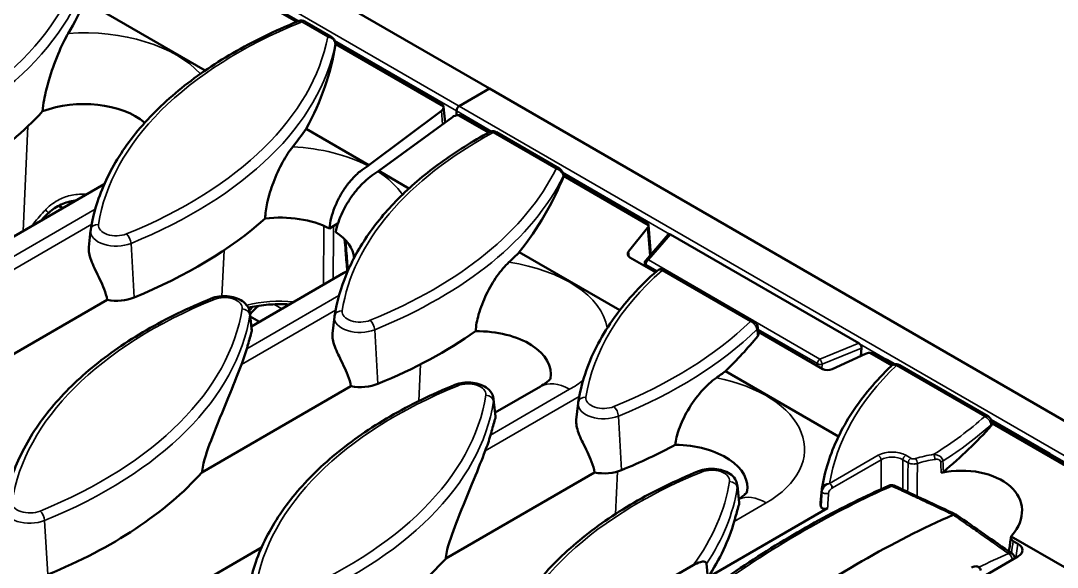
# Model space of a CAD drawing. Header units: millimetres. Extents: x 0 to 4362, y -130 to 2100.
# Drawn here: x 652.7 to 785.9, y 726.7 to 796.9 of the extents above; entities that cross this region are included whole.
import ezdxf

# ---------------------------------------------------------------- set-up
doc = ezdxf.new("R2010")
doc.units = ezdxf.units.MM
doc.header["$LTSCALE"] = 5
doc.layers.add('Sichtbar (ISO)', color=7, linetype='Continuous', lineweight=50)
doc.layers.add('Sichtbar schmal (ISO)', color=7, linetype='Continuous', lineweight=35)

msp = doc.modelspace()

# ---------------------------------------------------------------- linework, layer by layer
at = {"layer": 'Sichtbar (ISO)'}
for p, q in [((712.976, 788.188), (359.423, 992.312)), ((676.436, 790.505), (660.924, 799.461)), ((688.219, 796.766), (682.645, 799.984)), ((688.428, 796.849), (683.289, 799.816)), ((692.592, 794.87), (689.256, 796.796)), ((706.79, 786.248), (693.152, 794.122)), ((693.177, 793.944), (693.169, 794.014)), ((693.178, 793.903), (707.081, 785.876)), ((712.976, 788.188), (709.087, 785.942)), ((709.087, 785.942), (712.976, 788.188)), ((1066.53, 584.064), (712.976, 788.188)), ((707.082, 785.87), (707.265, 783.846)), ((697.494, 778.347), (706.798, 785.346)), ((708.204, 784.534), (698.76, 777.616)), ((708.734, 785.33), (708.734, 784.756)), ((708.734, 784.756), (708.734, 785.33)), ((712.861, 782.539), (708.972, 784.784)), ((713.046, 782.636), (709.617, 784.616)), ((697.494, 778.347), (689.409, 783.015)), ((721.927, 777.933), (713.868, 782.586)), ((697.37, 778.275), (697.494, 778.347)), ((698.76, 777.616), (698.636, 777.544)), ((702.635, 775.379), (698.76, 777.616)), ((733.117, 771.048), (722.469, 777.196)), ((722.494, 777.018), (722.487, 777.089)), ((733.408, 770.676), (722.495, 776.977)), ((651.067, 768.751), (663.485, 775.921)), ((658.16, 772.847), (657.628, 773.154)), ((661.734, 769.986), (661.504, 767.84)), ((692.401, 770.25), (693.521, 770.897)), ((730.856, 767.278), (733.281, 770.296)), ((733.409, 770.666), (733.714, 766.89)), ((733.053, 766.125), (735.938, 769.462)), ((736.239, 769.471), (760.425, 755.507)), ((729.723, 759.739), (716.809, 767.195)), ((734.292, 764.608), (731.022, 766.497)), ((682.381, 757.67), (694.27, 764.534)), ((732.961, 765.377), (732.932, 765.76)), ((746.899, 758.344), (735.555, 764.894)), ((644.721, 750.005), (663.86, 761.055)), ((682.195, 759.41), (682.436, 757.159)), ((683.414, 758.266), (682.245, 758.941)), ((693.049, 758.905), (692.818, 756.759)), ((755.806, 752.188), (747.522, 756.97)), ((761.281, 754.13), (757.01, 752.178)), ((760.782, 754.864), (760.7, 753.864)), ((764.652, 752.637), (761.841, 754.26)), ((764.826, 752.741), (762.485, 754.092)), ((763.994, 753.425), (765.062, 752.809)), ((765.048, 752.807), (764.063, 753.375)), ((777.002, 746.135), (765.651, 752.689)), ((757.819, 743.519), (743.284, 751.91)), ((676.035, 738.924), (695.175, 749.974)), ((713.696, 746.589), (719.524, 749.954)), ((713.509, 748.329), (713.751, 746.078)), ((724.363, 747.824), (724.133, 745.678)), ((777.44, 745.662), (784.995, 741.3)), ((784.909, 741.34), (777.447, 745.648)), ((792.067, 737.013), (777.53, 745.406)), ((777.555, 745.229), (777.547, 745.304)), ((791.893, 736.91), (777.556, 745.187)), ((707.35, 727.843), (726.49, 738.893)), ((744.824, 737.248), (745.066, 734.997)), ((755.678, 736.743), (755.496, 735.045)), ((741.023, 725.421), (756.424, 734.312)), ((787.152, 726.583), (780.019, 730.701)), ((780.255, 730.105), (780.877, 729.747)), ((671.27, 722.094), (683.688, 729.264)), ((780.877, 728.12), (776.218, 725.43)), ((732.313, 723.056), (739.136, 726.995))]:
    msp.add_line(p, q, dxfattribs=at)
msp.add_arc((733.431, 765.798), 0.5, 139.15741, 184.29153, dxfattribs=at)
for centre, major_axis, ratio, start_param, end_param in [((599.381, 807.353), (63.043, 0), 0.5773503, 5.945087, 6.0646036), ((630.136, 792.908), (63.086, 9.138), 0.6520342, 5.8275977, 6.0871537), ((660.853, 780.723), (9.5, 0), 0.5773503, 0.5994085, 2.1622743), ((706.08, 785.84), (1.003, 0), 0.575771, 0.0618125, 0.7840286), ((706.088, 785.753), (0.991, 0.136), 0.6559375, 5.4168842, 6.2627253), ((709.087, 785.534), (-0.25, -0.433), 0.5773503, 3.9269908, 5.4977871), ((709.087, 785.534), (0.25, 0.433), 0.5773503, 0.7853982, 2.3561945), ((599.381, 802.454), (-63.568, 0), 0.5773503, 2.1848933, 2.6544833), ((708.911, 784.124), (0.996, 0.135), 0.6498987, 1.4212537, 2.2670948), ((708.911, 784.206), (1, 0), 0.5789338, 0.7867677, 1.5089838), ((630.696, 796.272), (63.043, 0), 0.5773503, 5.841854, 5.9103823), ((661.451, 782.827), (62.979, 9.122), 0.6520342, 5.683845, 5.9218739), ((630.696, 791.373), (-63.568, 0), 0.5773503, 2.1848933, 2.5696819), ((686.106, 766.142), (9.5, 0), 0.5773503, 0.8465666, 1.7784158), ((732.408, 770.64), (1.002, 0), 0.5761372, 0.0615695, 0.7837856), ((732.415, 770.553), (0.992, 0.136), 0.65517, 5.6770356, 6.2617141), ((686.106, 766.142), (9.5, 0), 0.5773503, 0.0600704, 0.7242297), ((736.247, 769.056), (-0.27, 0.44), 0.5635385, 5.7945313, 6.4600933), ((662.01, 785.191), (-63.043, 0), 0.5773503, 2.5828256, 2.6244264), ((731.722, 767.02), (0.992, 0.136), 0.65517, 2.535443, 3.8423376), ((665.02, 763.265), (-4, 0), 0.5773503, 1.2765781, 2.1848933), ((662.01, 780.292), (-63.568, 0), 0.5773503, 2.1848933, 2.4556583), ((711.36, 751.562), (9.5, 0), 0.5773503, 6.1702612, 7.8707182), ((-8490.287, 5437.646), (-7393.418, 10913.52), 0.5243743, 3.9549879, 3.9550635), ((692.767, 772.747), (62.873, 9.107), 0.6520342, 5.5453924, 5.665178), ((760.416, 755.102), (0.265, -0.429), 0.5902229, 0.6750083, 1.9936861), ((619.584, 760.696), (63.043, 0), 0.5773503, 6.0631154, 6.1203042), ((761.78, 753.6), (0.995, 0.136), 0.6505352, 1.4208857, 2.0055642), ((761.779, 753.683), (1, 0), 0.5785655, 0.7858838, 1.5080999), ((764.159, 752.041), (-0.15, 1.388), 0.2405103, 0.0454619, 0.4326912), ((764.425, 753.596), (-0.507, -0.021), 0.5916926, 0.5303646, 0.7499196), ((693.325, 774.11), (-63.043, 0), 0.5773503, 2.4562155, 2.4856214), ((756.511, 752.708), (-0.995, -0.136), 0.6505352, 0.6986696, 2.0055642), ((696.335, 752.184), (-4, 0), 0.5773503, 1.2765781, 2.1848933), ((724.083, 762.666), (62.766, 9.092), 0.6520342, 5.4648497, 5.6271091), ((650.899, 749.615), (63.043, 0), 0.5773503, 6.0631154, 6.1203042), ((693.325, 769.211), (-63.568, 0), 0.5773503, 2.1848933, 2.3250712), ((736.614, 736.982), (9.5, 0), 0.5773503, 6.1702612, 7.8287063), ((785.29, 741.549), (-0.521, -0.02), 0.5609323, 0.7280661, 0.9476211), ((784.83, 740.106), (0.035, 1.285), 0.2834134, 5.5241615, 5.9113908), ((727.65, 741.103), (-4, 0), 0.5773503, 1.2765781, 2.1848933), ((772.553, 733.249), (8.812, 1.276), 0.6520342, 5.6407481, 7.9337476), ((619.584, 755.797), (-63.568, 0), 0.5773503, 2.1848933, 2.6638716), ((2922.747, -51772.301), (-33976.243, 53029.92), 0.607003, 5.5167358, 5.5169048), ((758.964, 734.921), (-3.475, 0), 0.5773503, 6.221282, 6.5213985), ((682.213, 738.534), (63.043, 0), 0.5773503, 5.914607, 6.1203042), ((760.807, 615.134), (68.812, 119.187), 0.5773503, 0.6643252, 0.9064807), ((-1162.499, -49339.816), (29043.489, -55833.143), 0.5461557, 2.3343994, 2.3345685), ((779.446, 728.933), (2.015, 0), 0.5729812, 5.5015852, 7.0647854), ((650.899, 744.716), (-63.568, 0), 0.5773503, 2.1848933, 2.6638716)]:
    msp.add_ellipse(centre, major_axis=major_axis, ratio=ratio, start_param=start_param, end_param=end_param, dxfattribs=at)
for points, knots in [([(630.431, 781.153), (630.769, 783.305), (631.43, 785.434), (633.367, 789.576), (634.643, 791.589), (637.759, 795.441), (639.6, 797.28), (643.788, 800.738), (646.134, 802.356), (651.263, 805.329), (654.046, 806.683), (657.005, 807.888)], [5.58828531, 5.58828531, 5.58828531, 5.58828531, 5.76152555, 5.76152555, 5.9347658, 5.9347658, 6.10800604, 6.10800604, 6.28124629, 6.28124629, 6.45448653, 6.45448653, 6.45448653, 6.45448653]), ([(661.745, 770.072), (662.084, 772.224), (662.745, 774.353), (664.682, 778.495), (665.958, 780.508), (669.074, 784.36), (670.915, 786.199), (675.102, 789.657), (677.449, 791.275), (682.578, 794.248), (685.361, 795.602), (688.32, 796.807)], [5.58828531, 5.58828531, 5.58828531, 5.58828531, 5.76152555, 5.76152555, 5.9347658, 5.9347658, 6.10800604, 6.10800604, 6.28124629, 6.28124629, 6.45448653, 6.45448653, 6.45448653, 6.45448653]), ([(688.32, 796.807), (688.332, 796.812), (688.344, 796.817), (688.368, 796.826), (688.38, 796.831), (688.404, 796.84), (688.416, 796.844), (688.44, 796.853), (688.452, 796.858), (688.476, 796.867), (688.489, 796.871), (688.501, 796.875)], [0.171301222, 0.171301222, 0.171301222, 0.171301222, 0.18523411, 0.18523411, 0.199166999, 0.199166999, 0.213099887, 0.213099887, 0.227032775, 0.227032775, 0.240965663, 0.240965663, 0.240965663, 0.240965663]), ([(689.256, 796.796), (689.224, 796.814), (689.19, 796.832), (689.114, 796.864), (689.073, 796.879), (688.981, 796.904), (688.932, 796.914), (688.823, 796.925), (688.763, 796.926), (688.636, 796.913), (688.568, 796.899), (688.501, 796.875)], [0, 0, 0, 0, 0.002807933, 0.002807933, 0.005615866, 0.005615866, 0.0084238, 0.0084238, 0.011231733, 0.011231733, 0.014039666, 0.014039666, 0.014039666, 0.014039666]), ([(658.855, 795.28), (658.424, 794.572), (657.98, 793.653), (657.099, 791.509), (656.689, 790.335), (656.111, 788.394), (655.891, 787.54), (655.65, 786.258), (655.579, 785.754), (655.555, 785.276)], [-1.006934, -1.006934, -1.006934, -1.006934, -0.7077616, -0.7077616, -0.3937646, -0.3937646, -0.1524802, -0.1524802, 0, 0, 0, 0]), ([(693.169, 794.014), (693.158, 794.117), (693.134, 794.203), (693.075, 794.354), (693.039, 794.42), (692.964, 794.536), (692.925, 794.587), (692.842, 794.679), (692.799, 794.72), (692.706, 794.796), (692.657, 794.831), (692.599, 794.866), (692.596, 794.868), (692.592, 794.87)], [0, 0, 0, 0, 0.006259772, 0.006259772, 0.012974918, 0.012974918, 0.019690063, 0.019690063, 0.026405209, 0.026405209, 0.033120355, 0.033120355, 0.033575729, 0.033575729, 0.033575729, 0.033575729]), ([(693.06, 758.991), (693.345, 760.804), (693.859, 762.601), (695.328, 766.12), (696.282, 767.842), (698.604, 771.174), (699.971, 772.785), (703.085, 775.865), (704.832, 777.334), (708.667, 780.104), (710.755, 781.405), (712.992, 782.61)], [5.58828531, 5.58828531, 5.58828531, 5.58828531, 5.73423981, 5.73423981, 5.8801943, 5.8801943, 6.0261488, 6.0261488, 6.1721033, 6.1721033, 6.3180578, 6.3180578, 6.3180578, 6.3180578]), ([(713.868, 782.586), (713.832, 782.607), (713.792, 782.627), (713.703, 782.663), (713.654, 782.679), (713.546, 782.703), (713.486, 782.712), (713.356, 782.714), (713.285, 782.708), (713.138, 782.675), (713.063, 782.648), (712.992, 782.61)], [0, 0, 0, 0, 0.003055129, 0.003055129, 0.006110258, 0.006110258, 0.009165388, 0.009165388, 0.012220517, 0.012220517, 0.015275646, 0.015275646, 0.015275646, 0.015275646]), ([(687.698, 780.725), (687.261, 780.191), (686.818, 779.511), (685.97, 777.95), (685.566, 777.072), (684.899, 775.311), (684.619, 774.421), (684.273, 772.848), (684.172, 772.162), (684.148, 771.509)], [-1.0965655, -1.0965655, -1.0965655, -1.0965655, -0.7906032, -0.7906032, -0.486598, -0.486598, -0.2130994, -0.2130994, 0, 0, 0, 0]), ([(692.401, 770.25), (692.452, 770.694), (692.538, 771.15), (692.753, 772), (692.902, 772.472), (693.266, 773.402), (693.481, 773.861), (693.919, 774.676), (694.182, 775.107), (694.754, 775.919), (695.063, 776.3), (695.655, 776.946), (695.993, 777.271), (696.686, 777.841), (697.043, 778.086), (697.37, 778.275)], [2.36568716, 2.36568716, 2.36568716, 2.36568716, 2.50131306, 2.50131306, 2.64008195, 2.64008195, 2.77885085, 2.77885085, 2.91768612, 2.91768612, 3.05652139, 3.05652139, 3.1955721, 3.1955721, 3.33462281, 3.33462281, 3.33462281, 3.33462281]), ([(722.487, 777.089), (722.477, 777.183), (722.455, 777.264), (722.402, 777.407), (722.371, 777.47), (722.302, 777.584), (722.264, 777.637), (722.182, 777.733), (722.138, 777.777), (722.041, 777.86), (721.987, 777.898), (721.927, 777.933)], [0, 0, 0, 0, 0.006300969, 0.006300969, 0.012601939, 0.012601939, 0.018902908, 0.018902908, 0.025203877, 0.025203877, 0.031504847, 0.031504847, 0.031504847, 0.031504847]), ([(698.636, 777.544), (698.308, 777.355), (697.949, 777.112), (697.241, 776.551), (696.892, 776.232), (696.274, 775.601), (695.947, 775.231), (695.334, 774.443), (695.046, 774.025), (694.56, 773.238), (694.316, 772.796), (693.89, 771.901), (693.707, 771.448), (693.43, 770.635), (693.309, 770.2), (693.222, 769.776)], [1.11264961, 1.11264961, 1.11264961, 1.11264961, 1.25170032, 1.25170032, 1.39075103, 1.39075103, 1.5295863, 1.5295863, 1.66842157, 1.66842157, 1.80719047, 1.80719047, 1.94595936, 1.94595936, 2.08158526, 2.08158526, 2.08158526, 2.08158526]), ([(722.494, 777.018), (722.494, 777.017), (722.494, 777.017), (722.496, 777.003), (722.496, 776.99), (722.495, 776.977)], [0.0580996177, 0.0580996177, 0.0580996177, 0.0580996177, 0.058272787, 0.058272787, 0.0652216787, 0.0652216787, 0.0652216787, 0.0652216787]), ([(659.875, 773.837), (659.835, 773.832), (659.794, 773.827), (659.43, 773.779), (659.115, 773.714), (658.503, 773.54), (658.208, 773.432), (657.641, 773.171), (657.368, 773.017), (656.848, 772.667), (656.602, 772.471), (656.373, 772.257)], [0.10974181, 0.10974181, 0.10974181, 0.10974181, 0.12521613, 0.12521613, 0.25043226, 0.25043226, 0.37564839, 0.37564839, 0.50086452, 0.50086452, 0.62608065, 0.62608065, 0.62608065, 0.62608065]), ([(656.373, 772.257), (656.144, 772.043), (655.917, 771.822), (655.568, 771.468), (655.443, 771.338), (655.319, 771.207)], [1.215021696, 1.215021696, 1.215021696, 1.215021696, 1.277849631, 1.277849631, 1.313415744, 1.313415744, 1.313415744, 1.313415744]), ([(661.734, 769.986), (661.735, 769.992), (661.735, 769.998), (661.737, 770.009), (661.737, 770.015), (661.739, 770.026), (661.74, 770.032), (661.741, 770.044), (661.742, 770.049), (661.744, 770.061), (661.744, 770.067), (661.745, 770.072)], [5.559690499, 5.559690499, 5.559690499, 5.559690499, 5.565409461, 5.565409461, 5.571128423, 5.571128423, 5.576847385, 5.576847385, 5.582566347, 5.582566347, 5.588285309, 5.588285309, 5.588285309, 5.588285309]), ([(694.363, 768.855), (694.405, 768.354), (694.446, 767.853), (694.55, 766.583), (694.612, 765.813), (694.682, 764.962), (694.688, 764.88), (694.695, 764.798)], [0.29738594, 0.29738594, 0.29738594, 0.29738594, 0.4809687, 0.4809687, 0.76293967, 0.76293967, 0.79293779, 0.79293779, 0.79293779, 0.79293779]), ([(663.86, 761.055), (663.783, 761.514), (663.646, 761.983), (663.155, 763.281), (662.715, 764.114), (662.18, 765.224), (662.023, 765.562), (661.756, 766.229), (661.647, 766.558), (661.521, 767.112), (661.485, 767.385), (661.492, 767.709), (661.497, 767.776), (661.504, 767.84)], [2.82851537, 2.82851537, 2.82851537, 2.82851537, 2.9796104, 2.9796104, 3.24690309, 3.24690309, 3.34987153, 3.34987153, 3.45283997, 3.45283997, 3.54324006, 3.54324006, 3.56691242, 3.56691242, 3.56691242, 3.56691242]), ([(715.465, 765.895), (714.952, 765.421), (714.435, 764.814), (713.447, 763.405), (712.978, 762.608), (712.171, 760.938), (711.826, 760.062), (711.376, 758.459), (711.242, 757.738), (711.201, 757.046)], [-1.0821006, -1.0821006, -1.0821006, -1.0821006, -0.7923876, -0.7923876, -0.5039885, -0.5039885, -0.2268958, -0.2268958, 0, 0, 0, 0]), ([(724.375, 747.91), (724.565, 749.122), (724.858, 750.328), (725.644, 752.711), (726.137, 753.889), (727.315, 756.205), (728.001, 757.344), (729.557, 759.572), (730.427, 760.661), (732.342, 762.78), (733.387, 763.81), (734.514, 764.806)], [5.58828531, 5.58828531, 5.58828531, 5.58828531, 5.6858898, 5.6858898, 5.78349429, 5.78349429, 5.88109878, 5.88109878, 5.97870327, 5.97870327, 6.07630777, 6.07630777, 6.07630777, 6.07630777]), ([(735.555, 764.894), (735.513, 764.917), (735.468, 764.94), (735.364, 764.98), (735.305, 764.997), (735.174, 765.02), (735.1, 765.025), (734.937, 765.013), (734.848, 764.994), (734.675, 764.924), (734.591, 764.873), (734.518, 764.809), (734.516, 764.808), (734.514, 764.806)], [0, 0, 0, 0, 0.003715559, 0.003715559, 0.007431118, 0.007431118, 0.011146677, 0.011146677, 0.014862236, 0.014862236, 0.018486379, 0.018486379, 0.018577795, 0.018577795, 0.018577795, 0.018577795]), ([(650.634, 734.496), (650.972, 736.648), (651.633, 738.777), (653.57, 742.919), (654.846, 744.932), (657.962, 748.784), (659.803, 750.623), (663.991, 754.081), (666.337, 755.699), (671.466, 758.672), (674.249, 760.026), (677.208, 761.231)], [5.58828531, 5.58828531, 5.58828531, 5.58828531, 5.76152555, 5.76152555, 5.9347658, 5.9347658, 6.10800604, 6.10800604, 6.28124629, 6.28124629, 6.45448653, 6.45448653, 6.45448653, 6.45448653]), ([(677.208, 761.231), (677.527, 761.361), (677.869, 761.449), (678.568, 761.548), (678.925, 761.56), (679.628, 761.507), (679.973, 761.444), (680.633, 761.238), (680.946, 761.094), (681.495, 760.719), (681.735, 760.491), (682.051, 759.986), (682.15, 759.734), (682.19, 759.447), (682.193, 759.429), (682.195, 759.41)], [0.1713012, 0.1713012, 0.1713012, 0.1713012, 0.5447081, 0.5447081, 0.9139605, 0.9139605, 1.2818418, 1.2818418, 1.6552499, 1.6552499, 2.0093361, 2.0093361, 2.2758247, 2.2758247, 2.2942911, 2.2942911, 2.2942911, 2.2942911]), ([(681.994, 760.065), (682.164, 760.104), (682.335, 760.14), (683.268, 760.323), (684.06, 760.425), (685.655, 760.528), (686.459, 760.53), (687.253, 760.483)], [0.4088272, 0.4088272, 0.4088272, 0.4088272, 0.45790506, 0.45790506, 0.67415236, 0.67415236, 0.88785428, 0.88785428, 0.88785428, 0.88785428]), ([(683.313, 760.313), (683.274, 760.279), (683.234, 760.246), (682.991, 760.033), (682.787, 759.839), (682.461, 759.502), (682.337, 759.367), (682.214, 759.227)], [0.24265199, 0.24265199, 0.24265199, 0.24265199, 0.26848087, 0.26848087, 0.4027213, 0.4027213, 0.48663915, 0.48663915, 0.48663915, 0.48663915]), ([(693.049, 758.905), (693.049, 758.911), (693.05, 758.917), (693.051, 758.928), (693.052, 758.934), (693.053, 758.945), (693.054, 758.951), (693.056, 758.963), (693.057, 758.968), (693.058, 758.98), (693.059, 758.986), (693.06, 758.991)], [5.559690499, 5.559690499, 5.559690499, 5.559690499, 5.565409461, 5.565409461, 5.571128423, 5.571128423, 5.576847385, 5.576847385, 5.582566347, 5.582566347, 5.588285309, 5.588285309, 5.588285309, 5.588285309]), ([(747.445, 757.534), (747.434, 757.615), (747.415, 757.686), (747.368, 757.815), (747.34, 757.874), (747.276, 757.984), (747.241, 758.035), (747.162, 758.132), (747.119, 758.178), (747.02, 758.265), (746.964, 758.306), (746.899, 758.344)], [0, 0, 0, 0, 0.00596496, 0.00596496, 0.01192992, 0.01192992, 0.01789488, 0.01789488, 0.02385984, 0.02385984, 0.0298248, 0.0298248, 0.0298248, 0.0298248]), ([(682.415, 756.976), (682.278, 756.518), (682.113, 755.923), (681.889, 755.132), (681.842, 754.966), (681.793, 754.794)], [1.09829535, 1.09829535, 1.09829535, 1.09829535, 1.45268918, 1.45268918, 1.54121651, 1.54121651, 1.54121651, 1.54121651]), ([(682.436, 757.159), (682.438, 757.14), (682.439, 757.119), (682.436, 757.06), (682.428, 757.019), (682.415, 756.976)], [3.52470314, 3.52470314, 3.52470314, 3.52470314, 3.543240058, 3.543240058, 3.576592277, 3.576592277, 3.576592277, 3.576592277]), ([(695.175, 749.974), (695.097, 750.433), (694.96, 750.902), (694.47, 752.2), (694.03, 753.033), (693.495, 754.143), (693.338, 754.481), (693.07, 755.148), (692.961, 755.477), (692.836, 756.031), (692.8, 756.304), (692.807, 756.628), (692.811, 756.694), (692.818, 756.759)], [2.82851537, 2.82851537, 2.82851537, 2.82851537, 2.9796104, 2.9796104, 3.24690309, 3.24690309, 3.34987153, 3.34987153, 3.45283997, 3.45283997, 3.54324006, 3.54324006, 3.56691242, 3.56691242, 3.56691242, 3.56691242]), ([(747.554, 756.734), (747.556, 756.721), (747.557, 756.708), (747.558, 756.647), (747.549, 756.599), (747.513, 756.506), (747.486, 756.46), (747.451, 756.416)], [0.056671567, 0.056671567, 0.056671567, 0.056671567, 0.062827419, 0.062827419, 0.084334823, 0.084334823, 0.105828382, 0.105828382, 0.105828382, 0.105828382]), ([(681.107, 752.751), (680.704, 751.71), (680.21, 750.454), (678.997, 747.463), (678.249, 745.693), (677.104, 742.791), (676.562, 741.392), (676.166, 739.765), (676.093, 739.406), (676.045, 739.014), (676.04, 738.969), (676.035, 738.924)], [5.0571531, 5.0571531, 5.0571531, 5.0571531, 5.5983494, 5.5983494, 6.239433, 6.239433, 6.6427143, 6.6427143, 6.7428645, 6.7428645, 6.7559465, 6.7559465, 6.7559465, 6.7559465]), ([(755.69, 736.829), (755.866, 737.949), (756.129, 739.064), (756.827, 741.27), (757.262, 742.361), (758.297, 744.513), (758.897, 745.573), (760.257, 747.652), (761.016, 748.671), (762.687, 750.661), (763.598, 751.633), (764.582, 752.576)], [5.58828531, 5.58828531, 5.58828531, 5.58828531, 5.67848165, 5.67848165, 5.76867799, 5.76867799, 5.85887432, 5.85887432, 5.94907066, 5.94907066, 6.039267, 6.039267, 6.039267, 6.039267]), ([(765.651, 752.689), (765.608, 752.714), (765.559, 752.738), (765.45, 752.779), (765.388, 752.796), (765.25, 752.817), (765.172, 752.821), (765.003, 752.803), (764.911, 752.78), (764.739, 752.702), (764.658, 752.648), (764.587, 752.582), (764.584, 752.579), (764.582, 752.576)], [0, 0, 0, 0, 0.003845859, 0.003845859, 0.007691717, 0.007691717, 0.011537576, 0.011537576, 0.015383435, 0.015383435, 0.019077231, 0.019077231, 0.019229293, 0.019229293, 0.019229293, 0.019229293]), ([(681.948, 723.415), (682.287, 725.567), (682.948, 727.696), (684.885, 731.838), (686.161, 733.851), (689.277, 737.703), (691.118, 739.542), (695.305, 743), (697.652, 744.618), (702.781, 747.591), (705.564, 748.945), (708.523, 750.15)], [5.58828531, 5.58828531, 5.58828531, 5.58828531, 5.76152555, 5.76152555, 5.9347658, 5.9347658, 6.10800604, 6.10800604, 6.28124629, 6.28124629, 6.45448653, 6.45448653, 6.45448653, 6.45448653]), ([(708.523, 750.15), (708.842, 750.28), (709.184, 750.368), (709.883, 750.467), (710.24, 750.479), (710.943, 750.426), (711.288, 750.363), (711.947, 750.157), (712.261, 750.013), (712.81, 749.638), (713.05, 749.41), (713.366, 748.905), (713.465, 748.653), (713.505, 748.366), (713.507, 748.348), (713.509, 748.329)], [0.1713012, 0.1713012, 0.1713012, 0.1713012, 0.5447081, 0.5447081, 0.9139605, 0.9139605, 1.2818418, 1.2818418, 1.6552499, 1.6552499, 2.0093361, 2.0093361, 2.2758247, 2.2758247, 2.2942911, 2.2942911, 2.2942911, 2.2942911]), ([(719.524, 749.954), (719.792, 750.109), (720.02, 750.261), (720.391, 750.538), (720.533, 750.663), (720.737, 750.864), (720.798, 750.94), (720.843, 751.001), (720.849, 751.012), (720.849, 751.012)], [3.14159265, 3.14159265, 3.14159265, 3.14159265, 3.26970359, 3.26970359, 3.39781452, 3.39781452, 3.52592545, 3.52592545, 3.59481353, 3.59481353, 3.59481353, 3.59481353]), ([(742.132, 751.072), (741.478, 750.61), (740.821, 750.002), (739.572, 748.575), (738.98, 747.759), (738.004, 746.108), (737.596, 745.268), (737.074, 743.766), (736.914, 743.105), (736.854, 742.465)], [-1.0989319, -1.0989319, -1.0989319, -1.0989319, -0.7903241, -0.7903241, -0.4837906, -0.4837906, -0.2109114, -0.2109114, 0, 0, 0, 0]), ([(724.363, 747.824), (724.364, 747.83), (724.365, 747.835), (724.366, 747.847), (724.367, 747.853), (724.368, 747.864), (724.369, 747.87), (724.371, 747.882), (724.371, 747.887), (724.373, 747.899), (724.374, 747.905), (724.375, 747.91)], [5.559690499, 5.559690499, 5.559690499, 5.559690499, 5.565409461, 5.565409461, 5.571128423, 5.571128423, 5.576847385, 5.576847385, 5.582566347, 5.582566347, 5.588285309, 5.588285309, 5.588285309, 5.588285309]), ([(713.73, 745.895), (713.592, 745.437), (713.427, 744.842), (713.203, 744.051), (713.157, 743.885), (713.108, 743.713)], [1.09829535, 1.09829535, 1.09829535, 1.09829535, 1.45268918, 1.45268918, 1.54121651, 1.54121651, 1.54121651, 1.54121651]), ([(713.751, 746.078), (713.753, 746.058), (713.754, 746.038), (713.75, 745.979), (713.743, 745.938), (713.73, 745.895)], [3.52470314, 3.52470314, 3.52470314, 3.52470314, 3.543240058, 3.543240058, 3.576592277, 3.576592277, 3.576592277, 3.576592277]), ([(777.547, 745.304), (777.538, 745.384), (777.52, 745.456), (777.476, 745.588), (777.449, 745.648), (777.387, 745.761), (777.352, 745.813), (777.273, 745.914), (777.229, 745.962), (777.128, 746.053), (777.07, 746.096), (777.002, 746.135)], [0, 0, 0, 0, 0.00595225, 0.00595225, 0.0119045, 0.0119045, 0.01785675, 0.01785675, 0.023809, 0.023809, 0.02976125, 0.02976125, 0.02976125, 0.02976125]), ([(726.49, 738.893), (726.412, 739.352), (726.275, 739.821), (725.784, 741.119), (725.345, 741.952), (724.81, 743.062), (724.653, 743.4), (724.385, 744.067), (724.276, 744.396), (724.15, 744.95), (724.115, 745.223), (724.122, 745.547), (724.126, 745.613), (724.133, 745.678)], [2.82851537, 2.82851537, 2.82851537, 2.82851537, 2.9796104, 2.9796104, 3.24690309, 3.24690309, 3.34987153, 3.34987153, 3.45283997, 3.45283997, 3.54324006, 3.54324006, 3.56691242, 3.56691242, 3.56691242, 3.56691242]), ([(777.556, 745.187), (777.555, 745.142), (777.545, 745.096), (777.506, 745.001), (777.475, 744.952), (777.434, 744.905)], [0.065519015, 0.065519015, 0.065519015, 0.065519015, 0.086161881, 0.086161881, 0.109372837, 0.109372837, 0.109372837, 0.109372837]), ([(777.555, 745.229), (777.556, 745.22), (777.557, 745.211), (777.557, 745.197), (777.557, 745.192), (777.556, 745.187)], [0.0578898775, 0.0578898775, 0.0578898775, 0.0578898775, 0.0626009101, 0.0626009101, 0.0652694195, 0.0652694195, 0.0652694195, 0.0652694195]), ([(712.422, 741.67), (712.018, 740.629), (711.525, 739.373), (710.312, 736.382), (709.563, 734.611), (708.419, 731.71), (707.877, 730.311), (707.481, 728.684), (707.408, 728.325), (707.36, 727.933), (707.355, 727.888), (707.35, 727.843)], [5.0571531, 5.0571531, 5.0571531, 5.0571531, 5.5983494, 5.5983494, 6.239433, 6.239433, 6.6427143, 6.6427143, 6.7428645, 6.7428645, 6.7559465, 6.7559465, 6.7559465, 6.7559465]), ([(739.838, 739.069), (740.157, 739.199), (740.499, 739.287), (741.198, 739.386), (741.555, 739.398), (742.257, 739.345), (742.603, 739.282), (743.262, 739.075), (743.576, 738.932), (744.124, 738.557), (744.365, 738.328), (744.681, 737.824), (744.78, 737.572), (744.82, 737.285), (744.822, 737.267), (744.824, 737.248)], [0.1713012, 0.1713012, 0.1713012, 0.1713012, 0.5447081, 0.5447081, 0.9139605, 0.9139605, 1.2818418, 1.2818418, 1.6552499, 1.6552499, 2.0093361, 2.0093361, 2.2758247, 2.2758247, 2.2942911, 2.2942911, 2.2942911, 2.2942911]), ([(713.263, 712.334), (713.601, 714.486), (714.263, 716.615), (716.2, 720.757), (717.475, 722.77), (720.592, 726.622), (722.433, 728.461), (726.62, 731.919), (728.967, 733.537), (734.096, 736.51), (736.878, 737.864), (739.838, 739.069)], [5.58828531, 5.58828531, 5.58828531, 5.58828531, 5.76152555, 5.76152555, 5.9347658, 5.9347658, 6.10800604, 6.10800604, 6.28124629, 6.28124629, 6.45448653, 6.45448653, 6.45448653, 6.45448653]), ([(771.307, 739.004), (771.27, 738.973), (771.226, 738.946), (771.129, 738.902), (771.076, 738.885), (771.021, 738.874)], [0, 0, 0, 0, 0.016938629, 0.016938629, 0.033788262, 0.033788262, 0.033788262, 0.033788262]), ([(764.243, 737.199), (762.758, 736.544), (761.27, 735.847), (758.288, 734.371), (756.795, 733.593), (753.809, 731.955), (752.315, 731.096), (749.33, 729.3), (747.839, 728.362), (744.861, 726.411), (743.375, 725.398), (741.893, 724.347)], [4.59493116, 4.59493116, 4.59493116, 4.59493116, 4.64112975, 4.64112975, 4.68732834, 4.68732834, 4.73352693, 4.73352693, 4.77972552, 4.77972552, 4.82592411, 4.82592411, 4.82592411, 4.82592411]), ([(755.678, 736.743), (755.679, 736.749), (755.679, 736.754), (755.681, 736.766), (755.681, 736.772), (755.683, 736.783), (755.684, 736.789), (755.685, 736.801), (755.686, 736.806), (755.688, 736.818), (755.689, 736.824), (755.69, 736.829)], [5.559690499, 5.559690499, 5.559690499, 5.559690499, 5.565409461, 5.565409461, 5.571128423, 5.571128423, 5.576847385, 5.576847385, 5.582566347, 5.582566347, 5.588285309, 5.588285309, 5.588285309, 5.588285309]), ([(765.05, 737.191), (764.987, 737.22), (764.922, 737.242), (764.795, 737.272), (764.733, 737.28), (764.615, 737.284), (764.559, 737.281), (764.455, 737.266), (764.407, 737.256), (764.319, 737.23), (764.28, 737.215), (764.243, 737.199)], [0.0041459988, 0.0041459988, 0.0041459988, 0.0041459988, 0.0047599412, 0.0047599412, 0.0053738835, 0.0053738835, 0.0059878258, 0.0059878258, 0.0066017682, 0.0066017682, 0.0072157105, 0.0072157105, 0.0072157105, 0.0072157105]), ([(745.01, 735.513), (745.18, 735.619), (745.33, 735.723), (745.645, 735.958), (745.787, 736.083), (745.991, 736.284), (746.052, 736.359), (746.096, 736.42), (746.103, 736.432), (746.103, 736.432)], [3.18035131, 3.18035131, 3.18035131, 3.18035131, 3.26970359, 3.26970359, 3.39781452, 3.39781452, 3.52592545, 3.52592545, 3.59481353, 3.59481353, 3.59481353, 3.59481353]), ([(745.044, 734.814), (744.907, 734.356), (744.742, 733.761), (744.518, 732.97), (744.471, 732.804), (744.422, 732.632)], [1.09829535, 1.09829535, 1.09829535, 1.09829535, 1.45268918, 1.45268918, 1.54121651, 1.54121651, 1.54121651, 1.54121651]), ([(745.066, 734.997), (745.068, 734.977), (745.068, 734.957), (745.065, 734.898), (745.057, 734.857), (745.044, 734.814)], [3.52470314, 3.52470314, 3.52470314, 3.52470314, 3.543240058, 3.543240058, 3.576592277, 3.576592277, 3.576592277, 3.576592277]), ([(756.424, 734.312), (756.377, 734.285), (756.321, 734.264), (756.2, 734.235), (756.136, 734.227), (756.006, 734.227), (755.943, 734.234), (755.824, 734.262), (755.77, 734.283), (755.69, 734.328), (755.662, 734.349), (755.616, 734.396), (755.598, 734.421), (755.587, 734.448)], [0, 0, 0, 0, 0.01985967, 0.01985967, 0.03938982, 0.03938982, 0.05868819, 0.05868819, 0.07798165, 0.07798165, 0.09198088, 0.09198088, 0.1060586, 0.1060586, 0.1060586, 0.1060586]), ([(772.999, 733.459), (772.992, 733.464), (772.985, 733.468), (772.922, 733.505), (772.858, 733.522), (772.716, 733.52), (772.639, 733.502), (772.561, 733.468)], [0.073737507, 0.073737507, 0.073737507, 0.073737507, 0.078075841, 0.078075841, 0.111627103, 0.111627103, 0.145195972, 0.145195972, 0.145195972, 0.145195972]), ([(779.726, 728.764), (779.74, 728.864), (779.753, 728.965), (779.8, 729.314), (779.833, 729.562), (779.9, 730.059), (779.933, 730.308), (779.966, 730.556)], [2.90029873, 2.90029873, 2.90029873, 2.90029873, 2.93715768, 2.93715768, 3.02817389, 3.02817389, 3.1191901, 3.1191901, 3.1191901, 3.1191901]), ([(780.019, 730.701), (779.998, 730.667), (779.983, 730.632), (779.955, 730.521), (779.961, 730.446), (780.014, 730.323), (780.048, 730.274), (780.137, 730.184), (780.192, 730.142), (780.255, 730.105)], [0.02011214, 0.02011214, 0.02011214, 0.02011214, 0.03906903, 0.03906903, 0.07794638, 0.07794638, 0.10497505, 0.10497505, 0.13203068, 0.13203068, 0.13203068, 0.13203068]), ([(780.112, 728.494), (780.178, 728.449), (780.236, 728.396), (780.335, 728.284), (780.375, 728.225), (780.439, 728.108), (780.462, 728.052), (780.49, 727.966), (780.498, 727.935), (780.505, 727.905)], [0.0035593786, 0.0035593786, 0.0035593786, 0.0035593786, 0.0042704998, 0.0042704998, 0.0049816211, 0.0049816211, 0.0056927423, 0.0056927423, 0.0061135544, 0.0061135544, 0.0061135544, 0.0061135544]), ([(739.136, 726.995), (739.429, 727.164), (739.783, 727.33), (740.241, 727.456), (740.438, 727.486), (740.638, 727.45), (740.695, 727.431), (740.767, 727.386), (740.799, 727.356), (740.837, 727.298), (740.853, 727.26), (740.863, 727.212), (740.865, 727.198), (740.866, 727.183)], [0.90369292, 0.90369292, 0.90369292, 0.90369292, 1.02822879, 1.02822879, 1.09980691, 1.09980691, 1.12357448, 1.12357448, 1.14053481, 1.14053481, 1.15433359, 1.15433359, 1.15913025, 1.15913025, 1.15913025, 1.15913025]), ([(776.115, 726.325), (776.099, 726.405), (776.067, 726.49), (775.976, 726.628), (775.924, 726.684), (775.807, 726.772), (775.744, 726.804), (775.61, 726.85), (775.54, 726.86), (775.388, 726.866), (775.31, 726.855), (775.165, 726.82), (775.096, 726.795), (774.988, 726.747), (774.945, 726.725), (774.904, 726.702)], [0.003707667, 0.003707667, 0.003707667, 0.003707667, 0.015271014, 0.015271014, 0.024688735, 0.024688735, 0.034159459, 0.034159459, 0.045561176, 0.045561176, 0.061576169, 0.061576169, 0.079147574, 0.079147574, 0.09156469, 0.09156469, 0.09156469, 0.09156469])]:
    msp.add_open_spline(points, degree=3, knots=knots, dxfattribs=at)
for points, degree in [([(693.178, 793.903), (693.177, 793.888), (693.176, 793.874), (693.174, 793.859)], 3), ([(693.177, 793.944), (693.178, 793.93), (693.178, 793.917), (693.178, 793.903)], 3), ([(722.495, 776.977), (722.494, 776.933), (722.484, 776.888), (722.467, 776.844)], 3), ([(736.125, 769.516), (736.162, 769.508), (736.202, 769.492), (736.239, 769.471)], 3), ([(694.27, 764.534), (694.477, 764.654), (694.661, 764.772), (694.818, 764.883)], 3), ([(760.425, 755.507), (760.463, 755.485), (760.501, 755.456), (760.539, 755.42)], 3), ([(780.106, 730.828), (780.071, 730.787), (780.042, 730.745), (780.019, 730.701)], 3), ([(740.866, 727.183), (740.944, 726.303), (741.023, 725.421)], 2)]:
    msp.add_open_spline(points, degree=degree, dxfattribs=at)
at = {"layer": 'Sichtbar schmal (ISO)'}
for p, q in [((709.087, 785.942), (355.534, 990.066)), ((688.856, 796.756), (692.192, 794.83)), ((693.058, 794.38), (708.734, 785.33)), ((693.166, 793.936), (693.174, 793.859)), ((1062.641, 581.818), (709.087, 785.942)), ((706.798, 785.346), (706.955, 783.619)), ((708.734, 785.33), (713.281, 782.704)), ((653.676, 783.368), (653.049, 769.896)), ((713.468, 782.547), (721.527, 777.894)), ((722.377, 777.453), (736.125, 769.516)), ((722.457, 776.935), (722.467, 776.844)), ((650.478, 765.875), (662.326, 772.715)), ((658.16, 772.847), (657.628, 773.154)), ((661.874, 770.807), (649.792, 763.832)), ((733.281, 770.296), (733.569, 766.722)), ((733.4, 766.187), (736.239, 769.471)), ((667.325, 761.378), (666.917, 768.315)), ((678.867, 767.426), (678.592, 761.537)), ((730.913, 766.572), (730.856, 767.278)), ((755.424, 753.472), (733.4, 766.187)), ((733.077, 765.594), (734.486, 764.781)), ((733.1, 765.297), (733.077, 765.594)), ((735.155, 764.854), (746.499, 758.304)), ((681.793, 754.794), (693.641, 761.634)), ((685.274, 760.499), (686.277, 759.92)), ((686.985, 760.328), (686.672, 760.509)), ((693.188, 759.726), (681.107, 752.751)), ((682.415, 756.976), (682.187, 759.121)), ((683.414, 758.266), (682.245, 758.941)), ((698.64, 750.297), (698.232, 757.234)), ((747.48, 757.278), (755.101, 752.879)), ((760.425, 755.507), (755.424, 753.472)), ((760.539, 755.42), (763.994, 753.425)), ((755.703, 752.798), (760.782, 754.864)), ((704.118, 752.798), (703.898, 748.074)), ((755.101, 752.879), (755.079, 752.607)), ((755.66, 752.272), (755.703, 752.798)), ((764.033, 753.199), (764.063, 753.375)), ((765.251, 752.649), (776.602, 746.096)), ((724.503, 748.645), (712.422, 741.67)), ((713.108, 743.713), (723.274, 749.583)), ((713.73, 745.895), (713.502, 748.04)), ((729.954, 739.216), (729.547, 746.153)), ((762.935, 741.11), (756.678, 737.497)), ((757.031, 736.921), (763.287, 740.534)), ((763.287, 736.772), (763.287, 740.534)), ((766.105, 740.534), (766.763, 740.154)), ((766.105, 740.534), (766.105, 736.696)), ((767.115, 740.73), (766.457, 741.11)), ((784.909, 741.34), (784.857, 741.176)), ((784.995, 741.3), (792.304, 737.081)), ((729.41, 739.03), (729.156, 733.568)), ((745.044, 734.814), (744.817, 736.959)), ((744.422, 732.632), (748.528, 735.002)), ((656.213, 725.802), (655.806, 732.739)), ((780.606, 727.964), (780.877, 729.747))]:
    msp.add_line(p, q, dxfattribs=at)
for centre, major_axis, ratio, start_param, end_param in [((693.03, 778.587), (-61.864, 0), 0.5773503, 5.3264859, 6.1926871), ((599.381, 809.803), (61.864, 0), 0.5773503, 5.3264859, 6.1926871), ((599.381, 809.058), (62.861, 0), 0.5773503, 5.3264859, 6.1926871), ((724.345, 767.506), (-61.864, 0), 0.5773503, 5.3264859, 6.1926871), ((688.697, 795.881), (-0.377, 0.926), 0.4704822, 5.5699441, 6.2831853), ((690.02, 795.614), (2.296, 0), 0.5773503, 2.1026499, 2.1848933), ((688.856, 796.103), (0.4, 0.693), 0.5773503, 0, 0.7853982), ((660.853, 785.622), (-16.848, 0), 0.5773503, 3.6177955, 4.8312216), ((630.696, 798.722), (61.864, 0), 0.5773503, 5.3264859, 6.174011), ((630.696, 797.977), (62.861, 0), 0.5773503, 5.3264859, 6.1716349), ((692.192, 794.177), (0.4, 0.693), 0.5773503, 0, 0.7853982), ((692.374, 793.931), (0.796, 0.084), 0.5649692, 6.1116223, 6.2831853), ((755.659, 756.425), (-61.864, 0), 0.5773503, 5.4628839, 6.1926871), ((713.468, 781.893), (0.4, 0.693), 0.5773503, 0, 0.7853982), ((686.106, 771.041), (-16.848, 0), 0.5773503, 3.9801473, 4.6177602), ((662.01, 787.641), (61.864, 0), 0.5773503, 5.3264859, 6.0067829), ((721.527, 777.24), (0.4, 0.693), 0.5773503, 0, 0.7853982), ((662.01, 786.895), (62.861, 0), 0.5773503, 5.3264859, 6.0051687), ((686.106, 771.041), (16.848, 0), 0.5773503, 0.3731307, 0.7322416), ((721.691, 777.004), (0.796, 0.084), 0.5644445, 5.9454083, 6.2831853), ((660.853, 768.39), (-10.844, 0), 0.5773503, 4.6733555, 4.7211773), ((660.74, 775.889), (-0.01, 2), 0.0071755, 3.831341, 4.0445312), ((655.008, 773.719), (1.365, -1.462), 0.0718392, 5.5092616, 6.2831853), ((665.02, 769.868), (-3.292, 0), 0.5773503, 6.221282, 8.4680786), ((662.733, 769.917), (-0.988, 0.155), 0.8131553, 4.8395089, 6.2831853), ((665.02, 770.614), (-2.296, 0), 0.5773503, 6.1926871, 8.4680786), ((666.343, 768.714), (-0.377, 0.926), 0.4704822, 4.0864142, 5.5699441), ((711.36, 756.461), (16.848, 0), 0.5773503, 0.1039466, 1.3246667), ((733.431, 765.798), (-0.378, 0.327), 0.6590674, 5.3011078, 6.2831853), ((733.431, 765.798), (0.25, 0.433), 0.5773503, 0.8726646, 2.3561945), ((698.02, 758.039), (-3.75, 6.495), 0.5773503, 6.159694, 6.2831853), ((786.974, 745.344), (-61.864, 0), 0.5773503, 5.7053137, 6.1926871), ((733.431, 765.798), (-0.499, -0.037), 0.5229162, 0, 0.7441352), ((735.155, 764.201), (0.4, 0.693), 0.5773503, 0, 0.7853982), ((713.233, 731.93), (-61.864, 0), 0.5773503, 5.3264859, 6.1926871), ((677.585, 760.305), (-0.377, 0.926), 0.4704822, 5.5699441, 6.2831853), ((678.908, 760.038), (2.296, 0), 0.5773503, 6.1926871, 8.4680786), ((686.106, 754.669), (-10.789, 0), 0.5773503, 4.551755, 5.1237089), ((619.584, 763.146), (61.864, 0), 0.5773503, 5.3264859, 6.1926871), ((681.195, 759.101), (0.988, -0.155), 0.8131553, 0.2143864, 1.6979163), ((684.506, 755.55), (-4.298, -6.754), 0.5463791, 4.3391989, 4.4325632), ((678.908, 759.292), (3.292, 0), 0.5773503, 6.1926871, 6.3450887), ((694.048, 758.836), (-0.988, 0.155), 0.8131553, 4.8395089, 6.2831853), ((696.335, 759.533), (-2.296, 0), 0.5773503, 6.1926871, 8.4680786), ((619.584, 762.401), (62.861, 0), 0.5773503, 5.3264859, 6.1926871), ((696.335, 758.787), (-3.292, 0), 0.5773503, 6.221282, 8.4680786), ((697.658, 757.633), (-0.377, 0.926), 0.4704822, 4.0864142, 5.5699441), ((693.325, 776.56), (-61.864, 0), 0.5773503, 2.1848933, 2.6051216), ((746.499, 757.651), (0.4, 0.693), 0.5773503, 0, 0.7853982), ((693.325, 775.814), (62.861, 0), 0.5773503, 5.3264859, 5.7461637), ((746.653, 757.426), (0.793, 0.108), 0.5849785, 5.6704615, 6.2831853), ((755.454, 753.083), (-0.25, -0.433), 0.5773503, 4.0142573, 5.4977871), ((755.454, 753.083), (-0.498, 0.041), 0.6270768, 0.8348314, 2.1448478), ((755.454, 753.083), (0.188, -0.463), 0.3530736, 0.7741706, 2.4093638), ((818.289, 734.262), (-61.864, 0), 0.5773503, 5.7424275, 6.1924952), ((765.251, 751.996), (0.4, 0.693), 0.5773503, 0, 0.7853982), ((744.548, 720.849), (-61.864, 0), 0.5773503, 5.3264859, 6.1926871), ((708.9, 749.224), (-0.377, 0.926), 0.4704822, 5.5699441, 6.2831853), ((710.223, 748.957), (2.296, 0), 0.5773503, 6.1926871, 8.4680786), ((723.274, 743.459), (-3.75, 6.495), 0.5773503, 5.4977871, 6.2831853), ((711.36, 756.461), (16.848, 0), 0.5773503, 5.4977871, 5.6573754), ((736.614, 741.881), (16.848, 0), 0.5773503, 5.4977871, 7.5203196), ((650.899, 752.065), (61.864, 0), 0.5773503, 5.3264859, 6.1926871), ((712.51, 748.02), (0.988, -0.155), 0.8131553, 0.2143864, 1.6979163), ((725.363, 747.755), (-0.988, 0.155), 0.8131553, 4.8395089, 6.2831853), ((727.65, 748.452), (-2.296, 0), 0.5773503, 6.1926871, 8.4680786), ((650.899, 751.32), (62.861, 0), 0.5773503, 5.3264859, 6.1926871), ((710.223, 748.211), (3.292, 0), 0.5773503, 6.1926871, 6.3450887), ((727.65, 747.706), (-3.292, 0), 0.5773503, 6.221282, 8.4680786), ((728.973, 746.552), (-0.377, 0.926), 0.4704822, 4.0864142, 5.5699441), ((724.64, 765.479), (-61.864, 0), 0.5773503, 2.3956043, 2.567971), ((776.602, 745.443), (0.4, 0.693), 0.5773503, 0, 0.7853982), ((724.64, 764.733), (62.861, 0), 0.5773503, 5.5473469, 5.7090312), ((776.752, 745.215), (0.795, 0.089), 0.5599591, 5.6472377, 6.2831853), ((764.696, 740.077), (-2.5, 0), 0.5817527, 3.9307889, 5.493989), ((762.935, 740.701), (-0.25, 0.433), 0.5773503, 4.0142573, 5.4977871), ((764.696, 739.669), (2, 0), 0.6090102, 0.7891963, 2.3523964), ((766.457, 740.701), (0.25, 0.433), 0.5773503, 0.7853982, 2.268928), ((767.115, 740.322), (0.25, 0.433), 0.5773503, 0.7853982, 2.268928), ((772.474, 735.874), (-9.596, 0), 0.5773503, 4.9652155, 5.2314975), ((767.714, 740.275), (-0.157, 0.475), 0.4050691, 4.1161994, 5.5997292), ((772.474, 735.501), (9.097, 0), 0.5773503, 1.8236228, 2.0899048), ((770.074, 740.829), (-0.074, 0.495), 0.2042398, 4.1688661, 5.652396), ((741.538, 737.876), (2.296, 0), 0.5773503, 6.1926871, 8.4680786), ((770.867, 740.531), (0.499, 0.026), 0.5089131, 4.854654, 5.5179833), ((775.862, 709.768), (-61.864, 0), 0.5773503, 5.3264859, 6.1926871), ((740.215, 738.143), (-0.377, 0.926), 0.4704822, 5.5699441, 6.2831853), ((682.213, 740.984), (61.864, 0), 0.5773503, 5.8807501, 6.1926871), ((682.213, 740.239), (62.861, 0), 0.5773503, 5.9152209, 6.1926871), ((753.312, 619.461), (68.535, 118.706), 0.5773503, 0.6679403, 0.8989333), ((743.825, 736.939), (0.988, -0.155), 0.8131553, 0.2143864, 1.6979163), ((741.538, 737.13), (3.292, 0), 0.5773503, 6.1926871, 6.3450887), ((758.964, 736.625), (-3.292, 0), 0.5773503, 6.221282, 6.4003113), ((756.677, 736.674), (-0.988, 0.155), 0.8131553, 4.8592812, 6.2831853), ((756.668, 737.083), (-0.255, 0.43), 0.5706423, 4.0074608, 5.5061847), ((756.678, 737.089), (0.25, -0.433), 0.5773503, 0.8726646, 2.3561945), ((764.627, 736.33), (-0.383, 0.869), 0.6410307, 5.6161933, 6.2831853), ((653.908, 735.038), (-2.296, 0), 0.5773503, 6.1926871, 8.4680786), ((748.528, 728.879), (-3.75, 6.495), 0.5773503, 5.4977871, 6.2223998), ((756.189, 736.401), (-0.499, 0.035), 0.4143519, 0.1604147, 2.3839038), ((653.908, 734.292), (-3.292, 0), 0.5773503, 6.221282, 8.4680786), ((655.232, 733.138), (-0.377, 0.926), 0.4704822, 4.0864142, 5.5699441), ((768.302, 610.807), (-68.535, -118.706), 0.5773503, 3.809533, 3.8490588), ((779.547, 727.716), (-0.383, 0.869), 0.6410307, 4.4428174, 5.5114736)]:
    msp.add_ellipse(centre, major_axis=major_axis, ratio=ratio, start_param=start_param, end_param=end_param, dxfattribs=at)
for points, knots in [([(688.501, 796.875), (688.532, 796.886), (688.566, 796.89), (688.65, 796.881), (688.702, 796.862), (688.789, 796.81), (688.822, 796.785), (688.856, 796.756)], [-0.014039666, -0.014039666, -0.014039666, -0.014039666, -0.009707854, -0.009707854, -0.00373379, -0.00373379, 0, 0, 0, 0]), ([(692.192, 794.83), (692.245, 794.822), (692.299, 794.81), (692.438, 794.768), (692.524, 794.733), (692.736, 794.617), (692.86, 794.52), (693.069, 794.266), (693.148, 794.099), (693.166, 793.936)], [-0.033575729, -0.033575729, -0.033575729, -0.033575729, -0.029378763, -0.029378763, -0.022663617, -0.022663617, -0.011919384, -0.011919384, 0, 0, 0, 0]), ([(712.992, 782.61), (713.039, 782.635), (713.092, 782.648), (713.21, 782.649), (713.274, 782.636), (713.383, 782.594), (713.425, 782.572), (713.468, 782.547)], [-0.015275646, -0.015275646, -0.015275646, -0.015275646, -0.009590661, -0.009590661, -0.003688716, -0.003688716, 0, 0, 0, 0]), ([(721.527, 777.894), (721.58, 777.881), (721.634, 777.864), (721.773, 777.81), (721.858, 777.767), (722.065, 777.63), (722.183, 777.519), (722.375, 777.252), (722.442, 777.089), (722.457, 776.935)], [-0.031504847, -0.031504847, -0.031504847, -0.031504847, -0.027566741, -0.027566741, -0.021265772, -0.021265772, -0.011184221, -0.011184221, 0, 0, 0, 0]), ([(660.757, 774.65), (660.132, 774.647), (659.505, 774.571), (658.347, 774.254), (657.816, 774.031), (657.002, 773.545), (656.701, 773.328), (656.242, 772.935), (656.072, 772.774), (655.911, 772.604)], [0, 0, 0, 0, 0.22225863, 0.22225863, 0.42260444, 0.42260444, 0.54782057, 0.54782057, 0.62608065, 0.62608065, 0.62608065, 0.62608065]), ([(655.911, 772.604), (655.398, 772.068), (654.903, 771.497), (654.334, 770.776), (654.239, 770.653), (654.144, 770.528)], [1.2150217, 1.2150217, 1.2150217, 1.2150217, 1.36689379, 1.36689379, 1.39793084, 1.39793084, 1.39793084, 1.39793084]), ([(691.69, 770.58), (691.689, 770.489), (691.689, 770.398), (691.685, 769.64), (691.682, 768.973), (691.677, 767.889), (691.675, 767.472), (691.671, 766.795), (691.67, 766.535), (691.665, 765.753), (691.662, 765.232), (691.656, 764.148), (691.653, 763.584), (691.649, 763.021)], [-1.35846097, -1.35846097, -1.35846097, -1.35846097, -1.32328125, -1.32328125, -1.06586484, -1.06586484, -0.90497958, -0.90497958, -0.80442629, -0.80442629, -0.60331972, -0.60331972, -0.38604693, -0.38604693, -0.38604693, -0.38604693]), ([(692.885, 763.735), (692.888, 764.087), (692.892, 764.439), (692.9, 765.312), (692.905, 765.833), (692.913, 766.613), (692.915, 766.873), (692.921, 767.55), (692.925, 767.966), (692.935, 769.048), (692.941, 769.714), (692.947, 770.442), (692.948, 770.504), (692.948, 770.567)], [0.46714036, 0.46714036, 0.46714036, 0.46714036, 0.60331972, 0.60331972, 0.80442629, 0.80442629, 0.90497958, 0.90497958, 1.06586484, 1.06586484, 1.32328125, 1.32328125, 1.34741559, 1.34741559, 1.34741559, 1.34741559]), ([(694.821, 764.888), (694.789, 765.284), (694.758, 765.68), (694.657, 766.948), (694.588, 767.819), (694.519, 768.691)], [-0.74878305, -0.74878305, -0.74878305, -0.74878305, -0.60331972, -0.60331972, -0.28321888, -0.28321888, -0.28321888, -0.28321888]), ([(734.514, 764.806), (734.528, 764.818), (734.542, 764.829), (734.573, 764.85), (734.59, 764.86), (734.645, 764.888), (734.685, 764.901), (734.796, 764.924), (734.869, 764.925), (735.014, 764.903), (735.085, 764.883), (735.155, 764.854)], [-0.018577795, -0.018577795, -0.018577795, -0.018577795, -0.016921454, -0.016921454, -0.015041292, -0.015041292, -0.011280969, -0.011280969, -0.005264452, -0.005264452, 0, 0, 0, 0]), ([(746.499, 758.304), (746.549, 758.285), (746.6, 758.261), (746.73, 758.188), (746.808, 758.132), (746.999, 757.965), (747.103, 757.839), (747.268, 757.555), (747.323, 757.394), (747.337, 757.248)], [-0.0298248, -0.0298248, -0.0298248, -0.0298248, -0.0260967, -0.0260967, -0.02013174, -0.02013174, -0.010587804, -0.010587804, 0, 0, 0, 0]), ([(764.582, 752.576), (764.6, 752.594), (764.62, 752.61), (764.657, 752.636), (764.675, 752.646), (764.732, 752.674), (764.773, 752.689), (764.886, 752.713), (764.961, 752.715), (765.109, 752.696), (765.18, 752.677), (765.251, 752.649)], [-0.019229293, -0.019229293, -0.019229293, -0.019229293, -0.016949069, -0.016949069, -0.015065839, -0.015065839, -0.011299379, -0.011299379, -0.005273044, -0.005273044, 0, 0, 0, 0]), ([(776.602, 746.096), (776.652, 746.075), (776.702, 746.05), (776.83, 745.974), (776.907, 745.917), (777.093, 745.746), (777.194, 745.618), (777.355, 745.331), (777.407, 745.169), (777.421, 745.022)], [-0.02976125, -0.02976125, -0.02976125, -0.02976125, -0.026041093, -0.026041093, -0.020088843, -0.020088843, -0.010565244, -0.010565244, 0, 0, 0, 0]), ([(767.714, 740.684), (767.648, 740.662), (767.572, 740.649), (767.426, 740.644), (767.356, 740.65), (767.251, 740.673), (767.212, 740.685), (767.155, 740.709), (767.134, 740.719), (767.115, 740.73)], [0, 0, 0, 0, 0.022956177, 0.022956177, 0.043649069, 0.043649069, 0.056582126, 0.056582126, 0.064665287, 0.064665287, 0.064665287, 0.064665287]), ([(771.236, 740.374), (771.223, 740.577), (771.103, 740.771), (770.828, 741.019), (770.679, 741.097), (770.436, 741.183), (770.342, 741.205), (770.19, 741.229), (770.132, 741.235), (770.074, 741.237)], [-0.1008426, -0.1008426, -0.1008426, -0.1008426, -0.06504348, -0.06504348, -0.03277385, -0.03277385, -0.01260533, -0.01260533, 0, 0, 0, 0]), ([(770.199, 740.586), (770.237, 740.592), (770.276, 740.596), (770.378, 740.603), (770.44, 740.603), (770.599, 740.589), (770.696, 740.566), (770.871, 740.471), (770.946, 740.386), (770.951, 740.283)], [0, 0, 0, 0, 0.01260533, 0.01260533, 0.03277385, 0.03277385, 0.06504348, 0.06504348, 0.1008426, 0.1008426, 0.1008426, 0.1008426]), ([(766.703, 736.416), (766.704, 736.436), (766.704, 736.456), (766.704, 736.477), (766.723, 737.703), (766.742, 738.929), (766.763, 740.154)], [-1.78097277, -1.78097277, -1.78097277, -1.78097277, -1.77399462, -1.77399462, -1.77399462, -1.35352411, -1.35352411, -1.35352411, -1.35352411]), ([(766.763, 740.154), (766.801, 740.134), (766.842, 740.115), (766.957, 740.07), (767.034, 740.048), (767.245, 740.004), (767.386, 739.992), (767.677, 739.999), (767.828, 740.022), (767.961, 740.061)], [-0.064665287, -0.064665287, -0.064665287, -0.064665287, -0.056582126, -0.056582126, -0.043649069, -0.043649069, -0.022956177, -0.022956177, 0, 0, 0, 0]), ([(767.961, 740.061), (767.949, 738.839), (767.938, 737.616), (767.926, 736.21), (767.925, 736.027), (767.923, 735.844)], [1.35352411, 1.35352411, 1.35352411, 1.35352411, 1.77399462, 1.77399462, 1.8368347, 1.8368347, 1.8368347, 1.8368347]), ([(770.951, 740.283), (770.974, 739.83), (770.996, 739.377), (771.019, 738.908), (771.02, 738.891), (771.021, 738.874)], [0, 0, 0, 0, 0.15802432, 0.15802432, 0.16381964, 0.16381964, 0.16381964, 0.16381964]), ([(771.307, 739.004), (771.307, 739.008), (771.306, 739.011), (771.283, 739.468), (771.26, 739.921), (771.236, 740.374)], [-0.1592926, -0.1592926, -0.1592926, -0.1592926, -0.15802432, -0.15802432, 0, 0, 0, 0]), ([(756.658, 737.491), (756.512, 737.448), (756.362, 737.376), (756.093, 737.176), (755.972, 737.053), (755.816, 736.811), (755.767, 736.71), (755.714, 736.537), (755.7, 736.469), (755.694, 736.403)], [-0.09156469, -0.09156469, -0.09156469, -0.09156469, -0.059059225, -0.059059225, -0.029758524, -0.029758524, -0.011445586, -0.011445586, 0, 0, 0, 0]), ([(756.541, 736.233), (756.544, 736.268), (756.55, 736.304), (756.575, 736.399), (756.599, 736.456), (756.674, 736.597), (756.733, 736.674), (756.867, 736.811), (756.943, 736.869), (757.02, 736.915)], [0, 0, 0, 0, 0.011445586, 0.011445586, 0.029758524, 0.029758524, 0.059059225, 0.059059225, 0.09156469, 0.09156469, 0.09156469, 0.09156469]), ([(756.678, 737.497), (756.676, 737.497), (756.674, 737.496), (756.669, 737.495), (756.667, 737.494), (756.663, 737.493), (756.662, 737.492), (756.659, 737.492), (756.659, 737.492), (756.658, 737.491)], [-0.0015451023, -0.0015451023, -0.0015451023, -0.0015451023, -0.000996591, -0.000996591, -0.0005021583, -0.0005021583, -0.0001931378, -0.0001931378, 0, 0, 0, 0]), ([(757.02, 736.915), (757.02, 736.915), (757.021, 736.915), (757.022, 736.916), (757.023, 736.917), (757.024, 736.918), (757.026, 736.918), (757.028, 736.92), (757.029, 736.921), (757.031, 736.921)], [0, 0, 0, 0, 0.0001931378, 0.0001931378, 0.0005021583, 0.0005021583, 0.000996591, 0.000996591, 0.0015451023, 0.0015451023, 0.0015451023, 0.0015451023]), ([(764.67, 737.165), (764.71, 737.184), (764.751, 737.199), (764.853, 737.225), (764.914, 737.227), (764.997, 737.211), (765.024, 737.203), (765.049, 737.191)], [-0.0072157105, -0.0072157105, -0.0072157105, -0.0072157105, -0.0063137467, -0.0063137467, -0.0048706046, -0.0048706046, -0.0041459988, -0.0041459988, -0.0041459988, -0.0041459988]), ([(764.67, 737.165), (764.791, 737.108), (764.911, 737.052), (765.568, 736.744), (766.106, 736.492), (766.979, 736.083), (767.315, 735.926), (767.861, 735.67), (768.07, 735.572), (768.7, 735.277), (769.12, 735.08), (770.211, 734.569), (770.883, 734.254), (771.89, 733.782), (772.225, 733.625), (772.561, 733.468)], [-1.1645571, -1.1645571, -1.1645571, -1.1645571, -1.1159629, -1.1159629, -0.8988759, -0.8988759, -0.7631965, -0.7631965, -0.6783969, -0.6783969, -0.5087977, -0.5087977, -0.2374389, -0.2374389, -0.1019866, -0.1019866, -0.1019866, -0.1019866]), ([(755.694, 736.403), (755.668, 736.007), (755.645, 735.612), (755.611, 734.961), (755.599, 734.704), (755.587, 734.448)], [-0.72338083, -0.72338083, -0.72338083, -0.72338083, -0.59498073, -0.59498073, -0.51098549, -0.51098549, -0.51098549, -0.51098549]), ([(756.424, 734.312), (756.437, 734.565), (756.451, 734.817), (756.489, 735.457), (756.514, 735.845), (756.541, 736.233)], [0.51098549, 0.51098549, 0.51098549, 0.51098549, 0.59498073, 0.59498073, 0.72338083, 0.72338083, 0.72338083, 0.72338083]), ([(772.561, 733.468), (772.862, 733.257), (773.164, 733.047), (774.07, 732.414), (774.675, 731.992), (775.657, 731.306), (776.034, 731.042), (776.601, 730.647), (776.79, 730.515), (777.281, 730.172), (777.583, 729.961), (778.369, 729.412), (778.852, 729.075), (779.444, 728.661), (779.552, 728.586), (779.66, 728.51)], [0.1019866, 0.1019866, 0.1019866, 0.1019866, 0.2374389, 0.2374389, 0.5087977, 0.5087977, 0.6783969, 0.6783969, 0.7631965, 0.7631965, 0.8988759, 0.8988759, 1.1159629, 1.1159629, 1.1645571, 1.1645571, 1.1645571, 1.1645571]), ([(780.112, 728.494), (780.073, 728.521), (780.029, 728.54), (779.922, 728.562), (779.859, 728.562), (779.748, 728.54), (779.704, 728.527), (779.66, 728.51)], [-0.0035593786, -0.0035593786, -0.0035593786, -0.0035593786, -0.0023451059, -0.0023451059, -0.0009019638, -0.0009019638, 0, 0, 0, 0])]:
    msp.add_open_spline(points, degree=3, knots=knots, dxfattribs=at)
for points in [[(747.337, 757.248), (747.375, 756.971), (747.413, 756.694), (747.451, 756.416)], [(777.421, 745.022), (777.425, 744.983), (777.43, 744.944), (777.434, 744.905)], [(780.255, 730.105), (780.186, 729.584), (780.116, 729.062), (780.046, 728.541)]]:
    msp.add_open_spline(points, degree=3, dxfattribs=at)

doc.saveas('drawing.dxf')
